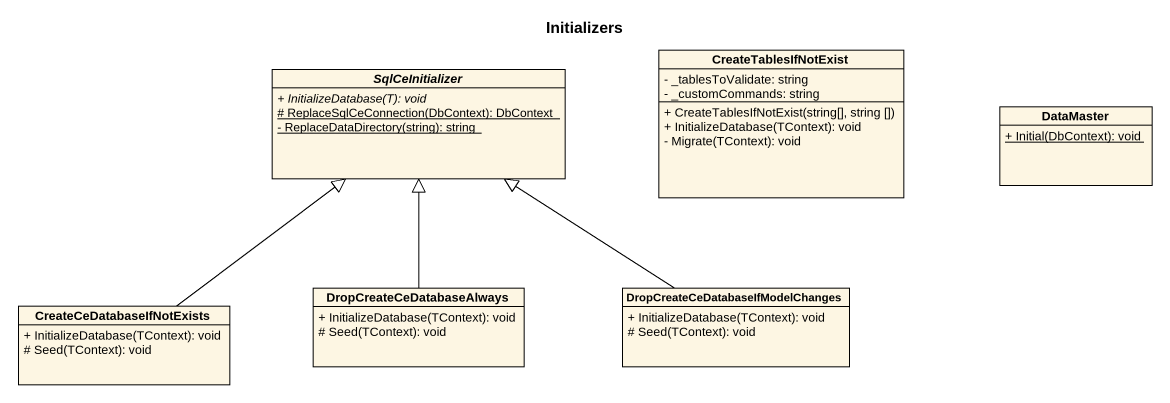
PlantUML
@startuml
title Initializers
hide circle
hide empty members
skinparam classAttributeIconSize 0
abstract class SqlCeInitializer {
  {abstract} + InitializeDatabase(T): void
  {static} # ReplaceSqlCeConnection(DbContext): DbContext
  {static} - ReplaceDataDirectory(string): string
}
class CreateTablesIfNotExist {
  - _tablesToValidate: string
  - _customCommands: string
  + CreateTablesIfNotExist(string[], string [])
  + InitializeDatabase(TContext): void
  - Migrate(TContext): void
}
class DataMaster {
  {static} + Initial(DbContext): void
}
class DropCreateCeDatabaseAlways {
  + InitializeDatabase(TContext): void
  # Seed(TContext): void
}
class "DropCreateCeDatabaseIfModelChanges" as DropCreateCeDatabaseIfModelC {
  + InitializeDatabase(TContext): void
  # Seed(TContext): void
}
class CreateCeDatabaseIfNotExists {
  + InitializeDatabase(TContext): void
  # Seed(TContext): void
}
DropCreateCeDatabaseAlways -up-|> SqlCeInitializer
DropCreateCeDatabaseIfModelC -up-|> SqlCeInitializer
CreateCeDatabaseIfNotExists -up-|> SqlCeInitializer
@enduml
